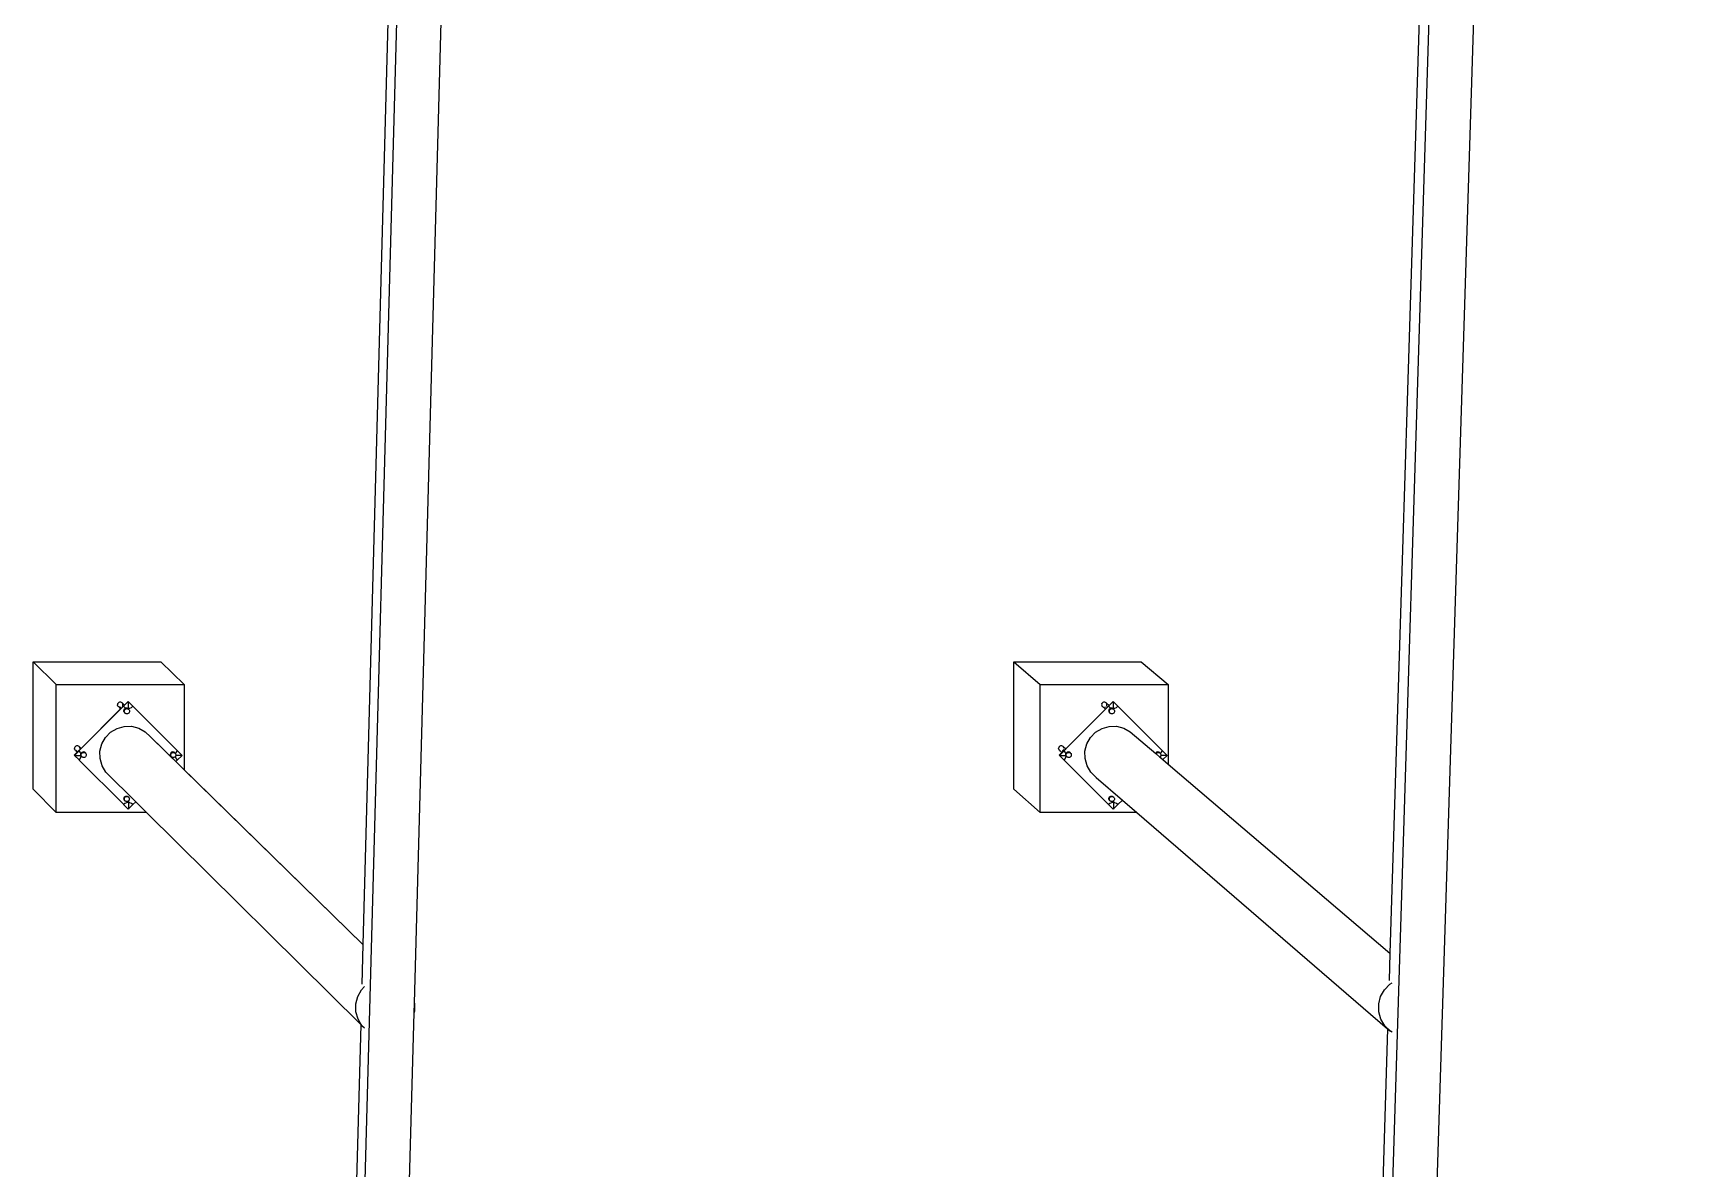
# Model space of a CAD drawing. Extents: x -1616 to 1629, y -1713 to 1708.
# Drawn here: x 1028.2 to 1287.1, y -1091.2 to -913.7 of the extents above; entities that cross this region are included whole.
import ezdxf

# ---------------------------------------------------------------- set-up
doc = ezdxf.new("R2010")
doc.units = 0
doc.header["$MEASUREMENT"] = 0
doc.layers.get('0').update_dxf_attribs({"linetype": 'CONTINUOUS'})

msp = doc.modelspace()

# ---------------------------------------------------------------- linework, layer by layer
for p, q in [((1069.44, -1485.48), (1116.43, 240.58)), ((1228.52, -1485.48), (1282.5, 240.58)), ((1247.49, -1100.59), (1287.07, 158.03)), ((1087.82, -1065.33), (1115.61, -51.09)), ((1084.83, -869.79), (1079.76, -1056.18)), ((1246.18, -870.31), (1240.33, -1057.52)), ((1028.2, -1011.96), (1048.15, -1011.96)), ((1028.2, -1031.9), (1028.2, -1011.96)), ((1028.2, -1011.96), (1031.81, -1015.51)), ((1048.15, -1011.96), (1051.83, -1015.51)), ((1181.52, -1011.96), (1201.46, -1011.96)), ((1181.52, -1031.9), (1181.52, -1011.96)), ((1181.52, -1011.96), (1185.66, -1015.51)), ((1201.46, -1011.96), (1205.68, -1015.51)), ((1031.81, -1015.51), (1051.83, -1015.51)), ((1031.81, -1035.52), (1031.81, -1015.51)), ((1051.83, -1015.51), (1051.83, -1028.86)), ((1185.66, -1015.51), (1205.68, -1015.51)), ((1185.66, -1035.52), (1185.66, -1015.51)), ((1205.68, -1015.51), (1205.68, -1027.97)), ((1035.7, -1025.52), (1041.89, -1019.33)), ((1035.72, -1025.55), (1041.91, -1019.35)), ((1041.42, -1018.57), (1041.4, -1018.68)), ((1041.42, -1018.79), (1041.4, -1018.68)), ((1041.42, -1018.57), (1041.46, -1018.47)), ((1041.42, -1018.79), (1041.46, -1018.89)), ((1041.46, -1018.47), (1041.53, -1018.39)), ((1041.46, -1018.89), (1041.53, -1018.97)), ((1041.61, -1018.32), (1041.53, -1018.39)), ((1041.53, -1018.97), (1041.61, -1019.04)), ((1041.53, -1018.97), (1041.89, -1019.33)), ((1041.71, -1018.28), (1041.61, -1018.32)), ((1041.61, -1019.04), (1041.71, -1019.08)), ((1041.82, -1018.26), (1041.71, -1018.28)), ((1041.71, -1019.08), (1041.72, -1019.08)), ((1041.93, -1018.28), (1041.82, -1018.26)), ((1041.83, -1019.09), (1041.93, -1019.08)), ((1041.89, -1019.33), (1042.31, -1018.91)), ((1041.89, -1019.33), (1041.91, -1019.35)), ((1041.91, -1019.35), (1042.33, -1018.93)), ((1042.03, -1018.32), (1041.93, -1018.28)), ((1041.93, -1019.08), (1041.94, -1019.08)), ((1042.11, -1018.39), (1042.03, -1018.32)), ((1042.18, -1018.47), (1042.11, -1018.39)), ((1042.11, -1018.39), (1042.48, -1018.74)), ((1042.12, -1018.97), (1042.18, -1018.89)), ((1042.22, -1018.57), (1042.18, -1018.47)), ((1042.18, -1018.89), (1042.22, -1018.79)), ((1042.24, -1018.68), (1042.22, -1018.57)), ((1042.22, -1018.79), (1042.24, -1018.68)), ((1042.31, -1018.91), (1042.48, -1018.74)), ((1042.31, -1018.91), (1042.34, -1018.93)), ((1042.31, -1018.91), (1042.33, -1018.93)), ((1042.33, -1018.93), (1042.55, -1019.1)), ((1042.33, -1018.93), (1042.34, -1018.93)), ((1042.34, -1018.93), (1042.5, -1018.77)), ((1042.4, -1019.54), (1042.39, -1019.64)), ((1042.4, -1019.75), (1042.39, -1019.64)), ((1042.4, -1019.54), (1042.44, -1019.44)), ((1042.41, -1019.55), (1042.4, -1019.65)), ((1042.41, -1019.55), (1042.4, -1019.65)), ((1042.4, -1019.65), (1042.41, -1019.76)), ((1042.4, -1019.65), (1042.41, -1019.76)), ((1042.4, -1019.75), (1042.44, -1019.85)), ((1042.45, -1019.45), (1042.41, -1019.55)), ((1042.45, -1019.45), (1042.41, -1019.55)), ((1042.41, -1019.65), (1042.43, -1019.55)), ((1042.43, -1019.76), (1042.41, -1019.65)), ((1042.41, -1019.76), (1042.45, -1019.86)), ((1042.41, -1019.76), (1042.45, -1019.86)), ((1042.43, -1019.55), (1042.47, -1019.45)), ((1042.47, -1019.85), (1042.43, -1019.76)), ((1042.44, -1019.44), (1042.51, -1019.35)), ((1042.44, -1019.85), (1042.51, -1019.94)), ((1042.52, -1019.36), (1042.45, -1019.45)), ((1042.52, -1019.36), (1042.45, -1019.45)), ((1042.45, -1019.86), (1042.51, -1019.94)), ((1042.45, -1019.86), (1042.51, -1019.94)), ((1042.46, -1019.7), (1042.48, -1019.6)), ((1042.48, -1019.81), (1042.46, -1019.7)), ((1042.47, -1019.45), (1042.53, -1019.37)), ((1042.52, -1019.93), (1042.47, -1019.85)), ((1042.48, -1018.74), (1043.05, -1018.17)), ((1042.48, -1018.74), (1042.5, -1018.77)), ((1042.48, -1019.6), (1042.52, -1019.5)), ((1042.52, -1019.9), (1042.48, -1019.81)), ((1042.5, -1018.77), (1043.08, -1018.19)), ((1042.6, -1019.28), (1042.51, -1019.35)), ((1042.52, -1019.93), (1042.51, -1019.94)), ((1042.52, -1019.5), (1042.58, -1019.42)), ((1042.53, -1019.92), (1042.52, -1019.9)), ((1042.52, -1019.93), (1042.53, -1019.92)), ((1042.53, -1019.94), (1042.52, -1019.93)), ((1042.53, -1019.37), (1042.61, -1019.31)), ((1042.53, -1019.37), (1042.58, -1019.42)), ((1042.56, -1019.96), (1042.53, -1019.92)), ((1042.55, -1019.1), (1042.8, -1019.21)), ((1042.58, -1019.42), (1042.67, -1019.35)), ((1042.7, -1019.24), (1042.6, -1019.28)), ((1042.61, -1019.31), (1042.71, -1019.26)), ((1042.67, -1019.35), (1042.76, -1019.31)), ((1042.81, -1019.23), (1042.7, -1019.24)), ((1042.71, -1019.26), (1042.82, -1019.25)), ((1042.76, -1019.31), (1042.87, -1019.3)), ((1042.8, -1019.21), (1043.08, -1019.24)), ((1042.91, -1019.24), (1042.81, -1019.23)), ((1042.82, -1019.25), (1042.92, -1019.26)), ((1042.87, -1019.3), (1042.97, -1019.31)), ((1043.01, -1019.28), (1042.91, -1019.24)), ((1042.92, -1019.26), (1043.02, -1019.31)), ((1042.97, -1019.31), (1043.07, -1019.35)), ((1043.1, -1019.35), (1043.01, -1019.28)), ((1043.02, -1019.31), (1043.1, -1019.37)), ((1043.05, -1018.17), (1043.08, -1018.19)), ((1043.07, -1019.35), (1043.12, -1019.39)), ((1043.08, -1018.19), (1043.82, -1018.93)), ((1043.08, -1018.19), (1043.08, -1019.24)), ((1043.08, -1018.19), (1043.08, -1019.24)), ((1043.08, -1019.24), (1043.35, -1019.21)), ((1043.17, -1019.44), (1043.1, -1019.35)), ((1043.1, -1019.37), (1043.12, -1019.39)), ((1043.1, -1019.37), (1043.15, -1019.42)), ((1043.18, -1019.45), (1043.11, -1019.36)), ((1043.18, -1019.45), (1043.11, -1019.36)), ((1043.12, -1019.39), (1043.15, -1019.42)), ((1043.15, -1019.42), (1043.17, -1019.44)), ((1043.21, -1019.9), (1043.15, -1019.99)), ((1043.17, -1019.44), (1043.17, -1019.44)), ((1043.17, -1019.44), (1043.21, -1019.5)), ((1043.18, -1019.46), (1043.18, -1019.45)), ((1043.18, -1019.46), (1043.18, -1019.45)), ((1043.21, -1019.5), (1043.25, -1019.6)), ((1043.25, -1019.81), (1043.21, -1019.9)), ((1043.25, -1019.6), (1043.27, -1019.7)), ((1043.27, -1019.7), (1043.25, -1019.81)), ((1043.35, -1019.21), (1043.6, -1019.1)), ((1043.6, -1019.1), (1043.82, -1018.93)), ((1043.82, -1018.93), (1050.75, -1025.86)), ((1189.65, -1025.57), (1195.84, -1019.37)), ((1189.67, -1025.59), (1195.87, -1019.39)), ((1195.27, -1018.57), (1195.25, -1018.68)), ((1195.25, -1018.68), (1195.27, -1018.79)), ((1195.27, -1018.57), (1195.31, -1018.47)), ((1195.27, -1018.79), (1195.31, -1018.89)), ((1195.31, -1018.47), (1195.38, -1018.39)), ((1195.31, -1018.89), (1195.38, -1018.97)), ((1195.46, -1018.32), (1195.38, -1018.39)), ((1195.38, -1018.97), (1195.46, -1019.04)), ((1195.38, -1018.97), (1195.84, -1019.37)), ((1195.56, -1018.28), (1195.46, -1018.32)), ((1195.46, -1019.04), (1195.56, -1019.08)), ((1195.67, -1018.26), (1195.56, -1018.28)), ((1195.56, -1019.08), (1195.62, -1019.09)), ((1195.78, -1018.28), (1195.67, -1018.26)), ((1195.73, -1019.09), (1195.78, -1019.08)), ((1195.88, -1018.32), (1195.78, -1018.28)), ((1195.78, -1019.08), (1195.84, -1019.06)), ((1195.84, -1019.37), (1196.3, -1018.91)), ((1195.84, -1019.37), (1195.87, -1019.39)), ((1195.87, -1019.39), (1196.33, -1018.93)), ((1195.96, -1018.39), (1195.88, -1018.32)), ((1196.03, -1018.47), (1195.96, -1018.39)), ((1195.96, -1018.39), (1196.43, -1018.78)), ((1196, -1018.92), (1196.03, -1018.89)), ((1196.07, -1018.57), (1196.03, -1018.47)), ((1196.03, -1018.89), (1196.07, -1018.79)), ((1196.09, -1018.68), (1196.07, -1018.57)), ((1196.07, -1018.79), (1196.09, -1018.68)), ((1196.3, -1018.91), (1196.43, -1018.78)), ((1196.3, -1018.91), (1196.33, -1018.93)), ((1196.3, -1018.91), (1196.33, -1018.93)), ((1196.33, -1018.93), (1196.46, -1018.81)), ((1196.33, -1018.93), (1196.55, -1019.1)), ((1196.33, -1018.93), (1196.33, -1018.93)), ((1196.4, -1019.54), (1196.38, -1019.64)), ((1196.38, -1019.64), (1196.4, -1019.75)), ((1196.41, -1019.55), (1196.39, -1019.65)), ((1196.41, -1019.55), (1196.39, -1019.65)), ((1196.39, -1019.65), (1196.41, -1019.76)), ((1196.39, -1019.65), (1196.41, -1019.76)), ((1196.44, -1019.44), (1196.4, -1019.54)), ((1196.4, -1019.75), (1196.44, -1019.85)), ((1196.45, -1019.45), (1196.41, -1019.55)), ((1196.45, -1019.45), (1196.41, -1019.55)), ((1196.41, -1019.65), (1196.42, -1019.55)), ((1196.42, -1019.76), (1196.41, -1019.65)), ((1196.41, -1019.76), (1196.45, -1019.86)), ((1196.41, -1019.76), (1196.45, -1019.86)), ((1196.42, -1019.55), (1196.46, -1019.45)), ((1196.46, -1019.85), (1196.42, -1019.76)), ((1196.43, -1018.78), (1197.04, -1018.17)), ((1196.43, -1018.78), (1196.46, -1018.81)), ((1196.44, -1019.44), (1196.51, -1019.35)), ((1196.44, -1019.85), (1196.51, -1019.94)), ((1196.52, -1019.36), (1196.45, -1019.45)), ((1196.52, -1019.36), (1196.45, -1019.45)), ((1196.45, -1019.86), (1196.51, -1019.94)), ((1196.45, -1019.86), (1196.51, -1019.94)), ((1196.46, -1018.81), (1197.07, -1018.19)), ((1196.46, -1019.45), (1196.53, -1019.37)), ((1196.52, -1019.93), (1196.46, -1019.85)), ((1196.47, -1019.7), (1196.48, -1019.6)), ((1196.48, -1019.81), (1196.47, -1019.7)), ((1196.48, -1019.6), (1196.52, -1019.5)), ((1196.52, -1019.9), (1196.48, -1019.81)), ((1196.59, -1019.28), (1196.51, -1019.35)), ((1196.52, -1019.93), (1196.51, -1019.94)), ((1196.52, -1019.5), (1196.58, -1019.42)), ((1196.53, -1019.91), (1196.52, -1019.9)), ((1196.52, -1019.93), (1196.53, -1019.91)), ((1196.53, -1019.94), (1196.52, -1019.93)), ((1196.53, -1019.37), (1196.61, -1019.31)), ((1196.53, -1019.37), (1196.58, -1019.42)), ((1196.58, -1019.98), (1196.53, -1019.91)), ((1196.55, -1019.1), (1196.8, -1019.21)), ((1196.58, -1019.42), (1196.67, -1019.35)), ((1196.58, -1019.42), (1196.58, -1019.42)), ((1196.69, -1019.24), (1196.59, -1019.28)), ((1196.61, -1019.31), (1196.71, -1019.26)), ((1196.67, -1019.35), (1196.76, -1019.31)), ((1196.8, -1019.23), (1196.69, -1019.24)), ((1196.71, -1019.26), (1196.81, -1019.25)), ((1196.76, -1019.31), (1196.87, -1019.3)), ((1196.8, -1019.21), (1197.07, -1019.24)), ((1196.91, -1019.24), (1196.8, -1019.23)), ((1196.81, -1019.25), (1196.91, -1019.26)), ((1196.87, -1019.3), (1196.97, -1019.31)), ((1197.01, -1019.28), (1196.91, -1019.24)), ((1196.91, -1019.26), (1197.01, -1019.31)), ((1196.97, -1019.31), (1197.07, -1019.35)), ((1197.09, -1019.35), (1197.01, -1019.28)), ((1197.01, -1019.31), (1197.09, -1019.37)), ((1197.04, -1018.17), (1197.07, -1018.19)), ((1197.04, -1018.17), (1197.07, -1018.19)), ((1197.07, -1018.19), (1197.81, -1018.93)), ((1197.07, -1018.19), (1197.07, -1018.19)), ((1197.07, -1018.19), (1197.07, -1019.24)), ((1197.07, -1018.19), (1197.07, -1019.24)), ((1197.07, -1019.24), (1197.34, -1019.21)), ((1197.07, -1019.35), (1197.1, -1019.38)), ((1197.14, -1019.41), (1197.09, -1019.35)), ((1197.09, -1019.37), (1197.1, -1019.38)), ((1197.09, -1019.37), (1197.14, -1019.41)), ((1197.15, -1019.41), (1197.1, -1019.36)), ((1197.15, -1019.41), (1197.1, -1019.36)), ((1197.1, -1019.38), (1197.14, -1019.41)), ((1197.14, -1019.41), (1197.14, -1019.41)), ((1197.14, -1019.41), (1197.15, -1019.42)), ((1197.15, -1019.42), (1197.22, -1019.5)), ((1197.22, -1019.9), (1197.15, -1019.99)), ((1197.22, -1019.5), (1197.26, -1019.6)), ((1197.26, -1019.81), (1197.22, -1019.9)), ((1197.26, -1019.6), (1197.27, -1019.7)), ((1197.27, -1019.7), (1197.26, -1019.81)), ((1197.34, -1019.21), (1197.6, -1019.1)), ((1197.6, -1019.1), (1197.81, -1018.93)), ((1197.81, -1018.93), (1204.74, -1025.86)), ((1040.32, -1022.97), (1041.32, -1022.38)), ((1041.32, -1022.38), (1042.44, -1022.07)), ((1042.44, -1022.07), (1043.6, -1022.05)), ((1042.51, -1019.94), (1042.52, -1019.94)), ((1042.51, -1019.94), (1042.52, -1019.94)), ((1042.52, -1019.94), (1042.52, -1019.95)), ((1042.52, -1019.94), (1042.52, -1019.95)), ((1042.52, -1019.95), (1042.61, -1020.01)), ((1042.52, -1019.95), (1042.61, -1020.01)), ((1042.53, -1019.94), (1042.58, -1019.99)), ((1042.56, -1019.96), (1042.53, -1019.94)), ((1042.58, -1019.99), (1042.56, -1019.96)), ((1042.67, -1020.05), (1042.58, -1019.99)), ((1042.61, -1020.01), (1042.63, -1020.02)), ((1042.61, -1020.01), (1042.63, -1020.02)), ((1042.76, -1020.09), (1042.67, -1020.05)), ((1042.87, -1020.11), (1042.76, -1020.09)), ((1042.97, -1020.09), (1042.87, -1020.11)), ((1043.07, -1020.05), (1042.97, -1020.09)), ((1043.15, -1019.99), (1043.07, -1020.05)), ((1043.6, -1022.05), (1044.73, -1022.34)), ((1044.73, -1022.34), (1045.74, -1022.91)), ((1194.32, -1022.97), (1195.32, -1022.38)), ((1195.32, -1022.38), (1196.44, -1022.07)), ((1196.44, -1022.07), (1197.6, -1022.05)), ((1196.51, -1019.94), (1196.51, -1019.94)), ((1196.51, -1019.94), (1196.52, -1019.95)), ((1196.51, -1019.94), (1196.51, -1019.94)), ((1196.51, -1019.94), (1196.52, -1019.95)), ((1196.52, -1019.95), (1196.6, -1020.01)), ((1196.52, -1019.95), (1196.6, -1020.01)), ((1196.53, -1019.94), (1196.58, -1019.99)), ((1196.58, -1019.98), (1196.53, -1019.94)), ((1196.58, -1019.99), (1196.58, -1019.98)), ((1196.67, -1020.05), (1196.58, -1019.99)), ((1196.6, -1020.01), (1196.64, -1020.03)), ((1196.6, -1020.01), (1196.64, -1020.03)), ((1196.76, -1020.09), (1196.67, -1020.05)), ((1196.87, -1020.11), (1196.76, -1020.09)), ((1196.97, -1020.09), (1196.87, -1020.11)), ((1197.07, -1020.05), (1196.97, -1020.09)), ((1197.15, -1019.99), (1197.07, -1020.05)), ((1197.6, -1022.05), (1198.72, -1022.34)), ((1198.72, -1022.34), (1199.74, -1022.91)), ((1034.99, -1025.11), (1034.89, -1025.15)), ((1035.1, -1025.1), (1034.99, -1025.11)), ((1035.21, -1025.11), (1035.1, -1025.1)), ((1035.31, -1025.15), (1035.21, -1025.11)), ((1038.66, -1025.95), (1038.94, -1024.82)), ((1038.94, -1024.82), (1039.51, -1023.81)), ((1039.51, -1023.81), (1040.32, -1022.97)), ((1045.74, -1022.91), (1046.57, -1023.72)), ((1045.74, -1022.91), (1046.58, -1023.72)), ((1046.57, -1023.72), (1046.58, -1023.72)), ((1046.57, -1023.72), (1050.52, -1027.58)), ((1046.58, -1023.72), (1079.76, -1056.19)), ((1188.84, -1025.11), (1188.74, -1025.15)), ((1188.95, -1025.1), (1188.84, -1025.11)), ((1189.06, -1025.11), (1188.95, -1025.1)), ((1189.16, -1025.15), (1189.06, -1025.11)), ((1192.65, -1025.95), (1192.94, -1024.82)), ((1192.94, -1024.82), (1193.51, -1023.81)), ((1193.51, -1023.81), (1194.32, -1022.97)), ((1199.74, -1022.91), (1203.71, -1026.3)), ((1034.64, -1026.58), (1035.11, -1026.11)), ((1034.64, -1026.58), (1034.66, -1026.6)), ((1034.66, -1026.6), (1035.13, -1026.13)), ((1035.38, -1027.32), (1034.66, -1026.6)), ((1034.66, -1026.6), (1035.67, -1026.6)), ((1034.66, -1026.6), (1035.67, -1026.6)), ((1034.7, -1025.41), (1034.68, -1025.51)), ((1034.69, -1025.57), (1034.68, -1025.51)), ((1034.7, -1025.62), (1034.69, -1025.57)), ((1034.74, -1025.31), (1034.7, -1025.41)), ((1034.7, -1025.62), (1034.74, -1025.72)), ((1034.81, -1025.22), (1034.74, -1025.31)), ((1034.74, -1025.72), (1034.81, -1025.81)), ((1034.89, -1025.15), (1034.81, -1025.22)), ((1034.81, -1025.81), (1034.89, -1025.87)), ((1034.81, -1025.81), (1035.11, -1026.11)), ((1034.89, -1025.87), (1034.99, -1025.92)), ((1034.99, -1025.92), (1035, -1025.92)), ((1035.11, -1026.11), (1035.38, -1025.84)), ((1035.11, -1026.11), (1035.13, -1026.13)), ((1035.13, -1026.13), (1035.4, -1025.87)), ((1035.21, -1025.91), (1035.31, -1025.87)), ((1035.39, -1025.22), (1035.31, -1025.15)), ((1035.31, -1025.87), (1035.39, -1025.81)), ((1035.38, -1025.84), (1035.7, -1025.52)), ((1035.4, -1025.87), (1035.38, -1025.84)), ((1035.38, -1025.84), (1035.41, -1025.86)), ((1035.38, -1027.32), (1035.41, -1027.35)), ((1035.46, -1025.31), (1035.39, -1025.22)), ((1035.39, -1025.22), (1035.7, -1025.52)), ((1035.39, -1025.81), (1035.46, -1025.72)), ((1035.4, -1025.87), (1035.41, -1025.86)), ((1035.41, -1025.86), (1035.72, -1025.55)), ((1035.57, -1026.08), (1035.41, -1025.86)), ((1035.41, -1027.35), (1035.57, -1027.13)), ((1042.31, -1034.25), (1035.41, -1027.35)), ((1035.5, -1025.41), (1035.46, -1025.31)), ((1035.46, -1025.72), (1035.46, -1025.72)), ((1035.52, -1025.51), (1035.5, -1025.41)), ((1035.68, -1026.33), (1035.57, -1026.08)), ((1035.57, -1027.13), (1035.68, -1026.88)), ((1035.66, -1026.37), (1035.65, -1026.48)), ((1035.66, -1026.37), (1035.65, -1026.48)), ((1035.65, -1026.48), (1035.66, -1026.59)), ((1035.65, -1026.48), (1035.66, -1026.59)), ((1035.71, -1026.27), (1035.66, -1026.37)), ((1035.71, -1026.27), (1035.66, -1026.37)), ((1035.66, -1026.48), (1035.68, -1026.38)), ((1035.68, -1026.58), (1035.66, -1026.48)), ((1035.66, -1026.59), (1035.67, -1026.6)), ((1035.66, -1026.59), (1035.67, -1026.6)), ((1035.67, -1026.6), (1035.68, -1026.6)), ((1035.67, -1026.6), (1035.71, -1026.69)), ((1035.67, -1026.6), (1035.68, -1026.6)), ((1035.67, -1026.6), (1035.71, -1026.69)), ((1035.72, -1026.28), (1035.68, -1026.37)), ((1035.68, -1026.37), (1035.68, -1026.33)), ((1035.71, -1026.6), (1035.68, -1026.37)), ((1035.68, -1026.37), (1035.68, -1026.38)), ((1035.68, -1026.58), (1035.68, -1026.59)), ((1035.68, -1026.58), (1035.71, -1026.65)), ((1035.68, -1026.59), (1035.71, -1026.66)), ((1035.68, -1026.6), (1035.69, -1026.6)), ((1035.68, -1026.6), (1035.69, -1026.6)), ((1035.68, -1026.88), (1035.71, -1026.66)), ((1035.69, -1026.6), (1035.71, -1026.6)), ((1035.69, -1026.6), (1035.71, -1026.6)), ((1035.7, -1025.52), (1035.72, -1025.55)), ((1035.77, -1026.19), (1035.71, -1026.27)), ((1035.77, -1026.19), (1035.71, -1026.27)), ((1035.71, -1026.53), (1035.73, -1026.43)), ((1035.73, -1026.63), (1035.71, -1026.53)), ((1035.71, -1026.65), (1035.71, -1026.6)), ((1035.72, -1026.68), (1035.71, -1026.65)), ((1035.71, -1026.66), (1035.71, -1026.65)), ((1035.71, -1026.66), (1035.72, -1026.69)), ((1035.71, -1026.69), (1035.76, -1026.76)), ((1035.71, -1026.69), (1035.76, -1026.76)), ((1035.72, -1026.28), (1035.78, -1026.2)), ((1035.77, -1026.75), (1035.72, -1026.68)), ((1035.72, -1026.69), (1035.78, -1026.78)), ((1035.73, -1026.43), (1035.77, -1026.33)), ((1035.77, -1026.73), (1035.73, -1026.63)), ((1035.76, -1026.76), (1035.77, -1026.77)), ((1035.76, -1026.76), (1035.77, -1026.77)), ((1035.77, -1026.33), (1035.83, -1026.25)), ((1035.78, -1026.75), (1035.77, -1026.73)), ((1035.77, -1026.75), (1035.78, -1026.75)), ((1035.78, -1026.76), (1035.77, -1026.75)), ((1035.77, -1026.77), (1035.86, -1026.84)), ((1035.77, -1026.77), (1035.77, -1026.77)), ((1035.77, -1026.77), (1035.86, -1026.84)), ((1035.77, -1026.77), (1035.77, -1026.77)), ((1035.87, -1026.12), (1035.78, -1026.19)), ((1035.78, -1026.2), (1035.86, -1026.13)), ((1035.78, -1026.19), (1035.78, -1026.2)), ((1035.78, -1026.2), (1035.83, -1026.25)), ((1035.81, -1026.79), (1035.78, -1026.75)), ((1035.81, -1026.79), (1035.78, -1026.76)), ((1035.78, -1026.76), (1035.83, -1026.81)), ((1035.78, -1026.78), (1035.83, -1026.81)), ((1035.83, -1026.81), (1035.81, -1026.79)), ((1035.83, -1026.25), (1035.92, -1026.18)), ((1035.92, -1026.88), (1035.83, -1026.81)), ((1035.83, -1026.81), (1035.83, -1026.81)), ((1035.83, -1026.81), (1035.83, -1026.81)), ((1035.86, -1026.13), (1035.96, -1026.09)), ((1035.86, -1026.84), (1035.88, -1026.85)), ((1035.86, -1026.84), (1035.88, -1026.85)), ((1035.87, -1026.12), (1035.97, -1026.08)), ((1035.92, -1026.18), (1036.01, -1026.14)), ((1036.01, -1026.92), (1035.92, -1026.88)), ((1035.96, -1026.09), (1036.07, -1026.08)), ((1036.08, -1026.07), (1035.97, -1026.08)), ((1036.01, -1026.14), (1036.12, -1026.13)), ((1036.12, -1026.93), (1036.01, -1026.92)), ((1036.07, -1026.08), (1036.17, -1026.09)), ((1036.19, -1026.08), (1036.08, -1026.07)), ((1036.12, -1026.13), (1036.22, -1026.14)), ((1036.22, -1026.92), (1036.12, -1026.93)), ((1036.17, -1026.09), (1036.27, -1026.13)), ((1036.29, -1026.12), (1036.19, -1026.08)), ((1036.22, -1026.14), (1036.32, -1026.18)), ((1036.32, -1026.88), (1036.22, -1026.92)), ((1036.27, -1026.13), (1036.35, -1026.2)), ((1036.37, -1026.19), (1036.29, -1026.12)), ((1036.32, -1026.18), (1036.37, -1026.22)), ((1036.4, -1026.81), (1036.32, -1026.88)), ((1036.35, -1026.2), (1036.4, -1026.25)), ((1036.35, -1026.2), (1036.37, -1026.22)), ((1036.43, -1026.27), (1036.36, -1026.19)), ((1036.43, -1026.27), (1036.36, -1026.19)), ((1036.37, -1026.22), (1036.4, -1026.25)), ((1036.4, -1026.25), (1036.46, -1026.33)), ((1036.46, -1026.73), (1036.4, -1026.81)), ((1036.43, -1026.29), (1036.43, -1026.27)), ((1036.43, -1026.29), (1036.43, -1026.27)), ((1036.46, -1026.33), (1036.5, -1026.43)), ((1036.5, -1026.63), (1036.46, -1026.73)), ((1036.5, -1026.43), (1036.52, -1026.53)), ((1036.52, -1026.53), (1036.5, -1026.63)), ((1038.67, -1027.11), (1038.66, -1025.95)), ((1038.99, -1028.23), (1038.67, -1027.11)), ((1049.67, -1026.39), (1049.65, -1026.49)), ((1049.67, -1026.39), (1049.65, -1026.49)), ((1049.65, -1026.49), (1049.67, -1026.6)), ((1049.65, -1026.49), (1049.67, -1026.6)), ((1049.71, -1026.29), (1049.67, -1026.39)), ((1049.71, -1026.29), (1049.67, -1026.39)), ((1049.67, -1026.49), (1049.68, -1026.39)), ((1049.68, -1026.6), (1049.67, -1026.49)), ((1049.67, -1026.6), (1049.71, -1026.7)), ((1049.67, -1026.6), (1049.71, -1026.7)), ((1049.68, -1026.39), (1049.72, -1026.29)), ((1049.72, -1026.69), (1049.68, -1026.6)), ((1049.77, -1026.2), (1049.71, -1026.29)), ((1049.77, -1026.2), (1049.71, -1026.29)), ((1049.71, -1026.7), (1049.77, -1026.78)), ((1049.71, -1026.7), (1049.77, -1026.78)), ((1049.72, -1026.29), (1049.78, -1026.21)), ((1049.72, -1026.54), (1049.73, -1026.44)), ((1049.73, -1026.65), (1049.72, -1026.54)), ((1049.78, -1026.77), (1049.72, -1026.69)), ((1049.73, -1026.44), (1049.77, -1026.34)), ((1049.77, -1026.74), (1049.73, -1026.65)), ((1049.85, -1026.12), (1049.76, -1026.19)), ((1049.76, -1026.19), (1049.78, -1026.21)), ((1049.76, -1026.78), (1049.77, -1026.78)), ((1049.77, -1026.78), (1049.76, -1026.78)), ((1049.77, -1026.34), (1049.84, -1026.26)), ((1049.78, -1026.76), (1049.77, -1026.74)), ((1049.78, -1026.77), (1049.77, -1026.78)), ((1049.77, -1026.78), (1049.85, -1026.84)), ((1049.77, -1026.78), (1049.77, -1026.78)), ((1049.77, -1026.78), (1049.77, -1026.79)), ((1049.77, -1026.78), (1049.77, -1026.79)), ((1049.77, -1026.79), (1049.86, -1026.85)), ((1049.77, -1026.79), (1049.86, -1026.85)), ((1049.78, -1026.21), (1049.87, -1026.15)), ((1049.78, -1026.21), (1049.84, -1026.26)), ((1049.78, -1026.76), (1049.78, -1026.77)), ((1049.82, -1026.8), (1049.78, -1026.76)), ((1049.78, -1026.78), (1049.78, -1026.77)), ((1049.82, -1026.8), (1049.78, -1026.78)), ((1049.78, -1026.78), (1049.84, -1026.83)), ((1049.84, -1026.83), (1049.82, -1026.8)), ((1049.84, -1026.26), (1049.92, -1026.2)), ((1049.86, -1026.85), (1049.84, -1026.83)), ((1049.95, -1026.08), (1049.85, -1026.12)), ((1049.85, -1026.84), (1049.86, -1026.85)), ((1049.92, -1026.89), (1049.86, -1026.85)), ((1049.86, -1026.85), (1049.88, -1026.86)), ((1049.86, -1026.85), (1049.88, -1026.86)), ((1049.87, -1026.15), (1049.96, -1026.11)), ((1049.92, -1026.2), (1050.02, -1026.16)), ((1050.02, -1026.93), (1049.92, -1026.89)), ((1050.06, -1026.07), (1049.95, -1026.08)), ((1049.96, -1026.11), (1050.07, -1026.09)), ((1050.02, -1026.16), (1050.12, -1026.14)), ((1050.12, -1026.95), (1050.02, -1026.93)), ((1050.17, -1026.08), (1050.06, -1026.07)), ((1050.07, -1026.09), (1050.17, -1026.11)), ((1050.12, -1026.14), (1050.22, -1026.16)), ((1050.22, -1026.93), (1050.12, -1026.95)), ((1050.27, -1026.12), (1050.17, -1026.08)), ((1050.17, -1026.11), (1050.27, -1026.15)), ((1050.22, -1026.16), (1050.32, -1026.2)), ((1050.32, -1026.89), (1050.22, -1026.93)), ((1050.35, -1026.19), (1050.27, -1026.12)), ((1050.27, -1026.15), (1050.35, -1026.21)), ((1050.32, -1026.2), (1050.37, -1026.24)), ((1050.4, -1026.83), (1050.32, -1026.89)), ((1050.42, -1026.28), (1050.35, -1026.19)), ((1050.35, -1026.21), (1050.37, -1026.24)), ((1050.35, -1026.21), (1050.4, -1026.26)), ((1050.43, -1026.29), (1050.36, -1026.2)), ((1050.43, -1026.29), (1050.36, -1026.2)), ((1050.37, -1026.24), (1050.4, -1026.26)), ((1050.4, -1026.26), (1050.42, -1026.28)), ((1050.46, -1026.76), (1050.4, -1026.83)), ((1050.42, -1026.28), (1050.42, -1026.28)), ((1050.42, -1026.28), (1050.47, -1026.34)), ((1050.44, -1026.3), (1050.43, -1026.29)), ((1050.44, -1026.3), (1050.43, -1026.29)), ((1050.47, -1026.74), (1050.46, -1026.76)), ((1050.46, -1026.76), (1050.48, -1026.88)), ((1050.48, -1026.33), (1050.47, -1026.35)), ((1050.47, -1026.34), (1050.47, -1026.35)), ((1050.47, -1026.35), (1050.51, -1026.44)), ((1050.51, -1026.65), (1050.47, -1026.74)), ((1050.58, -1026.08), (1050.48, -1026.33)), ((1050.48, -1026.88), (1050.58, -1027.13)), ((1050.51, -1026.44), (1050.52, -1026.54)), ((1050.52, -1026.54), (1050.51, -1026.65)), ((1051.49, -1026.6), (1050.51, -1026.6)), ((1051.49, -1026.6), (1050.51, -1026.6)), ((1050.75, -1027.35), (1050.52, -1027.58)), ((1050.52, -1027.58), (1051.83, -1028.86)), ((1050.75, -1025.86), (1050.58, -1026.08)), ((1050.58, -1027.13), (1050.75, -1027.35)), ((1050.75, -1025.86), (1051.49, -1026.6)), ((1051.49, -1026.6), (1050.75, -1027.35)), ((1188.53, -1025.51), (1188.55, -1025.41)), ((1188.54, -1025.57), (1188.53, -1025.51)), ((1188.55, -1025.62), (1188.54, -1025.57)), ((1188.59, -1025.31), (1188.55, -1025.41)), ((1188.55, -1025.62), (1188.59, -1025.72)), ((1188.66, -1025.22), (1188.59, -1025.31)), ((1188.59, -1025.72), (1188.66, -1025.81)), ((1188.63, -1026.58), (1189.06, -1026.15)), ((1189.37, -1027.32), (1188.63, -1026.58)), ((1188.63, -1026.58), (1188.66, -1026.6)), ((1188.74, -1025.15), (1188.66, -1025.22)), ((1188.66, -1025.81), (1188.74, -1025.87)), ((1188.66, -1025.81), (1189.06, -1026.15)), ((1188.66, -1026.6), (1189.08, -1026.18)), ((1189.4, -1027.35), (1188.66, -1026.6)), ((1188.66, -1026.6), (1189.67, -1026.6)), ((1188.66, -1026.6), (1189.67, -1026.6)), ((1188.74, -1025.87), (1188.84, -1025.92)), ((1188.84, -1025.92), (1188.9, -1025.92)), ((1189.06, -1026.15), (1189.37, -1025.84)), ((1189.06, -1026.15), (1189.08, -1026.18)), ((1189.08, -1026.18), (1189.4, -1025.87)), ((1189.11, -1025.89), (1189.16, -1025.87)), ((1189.24, -1025.22), (1189.16, -1025.15)), ((1189.16, -1025.87), (1189.24, -1025.81)), ((1189.31, -1025.31), (1189.24, -1025.22)), ((1189.24, -1025.22), (1189.65, -1025.57)), ((1189.24, -1025.81), (1189.31, -1025.72)), ((1189.35, -1025.41), (1189.31, -1025.31)), ((1189.31, -1025.72), (1189.33, -1025.66)), ((1189.36, -1025.45), (1189.35, -1025.41)), ((1189.37, -1025.84), (1189.65, -1025.57)), ((1189.4, -1025.87), (1189.37, -1025.84)), ((1189.37, -1025.84), (1189.4, -1025.86)), ((1189.37, -1027.32), (1189.4, -1027.35)), ((1196.3, -1034.25), (1189.37, -1027.32)), ((1189.4, -1025.86), (1189.67, -1025.59)), ((1189.57, -1026.08), (1189.4, -1025.86)), ((1189.4, -1025.87), (1189.4, -1025.86)), ((1189.4, -1027.35), (1189.57, -1027.13)), ((1196.33, -1034.27), (1189.4, -1027.35)), ((1189.67, -1026.33), (1189.57, -1026.08)), ((1189.57, -1027.13), (1189.67, -1026.88)), ((1189.66, -1026.37), (1189.64, -1026.48)), ((1189.66, -1026.37), (1189.64, -1026.48)), ((1189.64, -1026.48), (1189.66, -1026.59)), ((1189.64, -1026.48), (1189.66, -1026.59)), ((1189.65, -1025.57), (1189.67, -1025.59)), ((1189.7, -1026.27), (1189.66, -1026.37)), ((1189.7, -1026.27), (1189.66, -1026.37)), ((1189.66, -1026.48), (1189.67, -1026.38)), ((1189.67, -1026.58), (1189.66, -1026.48)), ((1189.66, -1026.59), (1189.67, -1026.6)), ((1189.66, -1026.59), (1189.67, -1026.6)), ((1189.68, -1026.37), (1189.67, -1026.33)), ((1189.68, -1026.37), (1189.67, -1026.38)), ((1189.67, -1026.58), (1189.67, -1026.59)), ((1189.67, -1026.58), (1189.7, -1026.65)), ((1189.67, -1026.59), (1189.7, -1026.66)), ((1189.67, -1026.6), (1189.68, -1026.6)), ((1189.67, -1026.6), (1189.7, -1026.69)), ((1189.67, -1026.6), (1189.68, -1026.6)), ((1189.67, -1026.6), (1189.7, -1026.69)), ((1189.67, -1026.88), (1189.7, -1026.66)), ((1189.71, -1026.28), (1189.68, -1026.37)), ((1189.71, -1026.6), (1189.68, -1026.37)), ((1189.68, -1026.6), (1189.68, -1026.6)), ((1189.68, -1026.6), (1189.7, -1026.6)), ((1189.68, -1026.6), (1189.68, -1026.6)), ((1189.68, -1026.6), (1189.7, -1026.6)), ((1189.77, -1026.19), (1189.7, -1026.27)), ((1189.77, -1026.19), (1189.7, -1026.27)), ((1189.7, -1026.65), (1189.71, -1026.6)), ((1189.71, -1026.68), (1189.7, -1026.65)), ((1189.7, -1026.66), (1189.7, -1026.65)), ((1189.7, -1026.66), (1189.71, -1026.69)), ((1189.7, -1026.69), (1189.76, -1026.76)), ((1189.7, -1026.69), (1189.76, -1026.76)), ((1189.71, -1026.28), (1189.78, -1026.2)), ((1189.77, -1026.75), (1189.71, -1026.68)), ((1189.71, -1026.69), (1189.78, -1026.78)), ((1189.72, -1026.53), (1189.73, -1026.43)), ((1189.73, -1026.63), (1189.72, -1026.53)), ((1189.73, -1026.43), (1189.77, -1026.33)), ((1189.77, -1026.73), (1189.73, -1026.63)), ((1189.76, -1026.76), (1189.76, -1026.77)), ((1189.76, -1026.76), (1189.76, -1026.77)), ((1189.76, -1026.77), (1189.77, -1026.77)), ((1189.76, -1026.77), (1189.77, -1026.77)), ((1189.77, -1026.33), (1189.83, -1026.25)), ((1189.78, -1026.74), (1189.77, -1026.73)), ((1189.77, -1026.75), (1189.78, -1026.74)), ((1189.78, -1026.76), (1189.77, -1026.75)), ((1189.77, -1026.77), (1189.85, -1026.84)), ((1189.77, -1026.77), (1189.85, -1026.84)), ((1189.87, -1026.12), (1189.78, -1026.19)), ((1189.78, -1026.2), (1189.86, -1026.13)), ((1189.78, -1026.19), (1189.78, -1026.2)), ((1189.78, -1026.2), (1189.83, -1026.25)), ((1189.82, -1026.8), (1189.78, -1026.74)), ((1189.78, -1026.76), (1189.83, -1026.81)), ((1189.82, -1026.8), (1189.78, -1026.76)), ((1189.78, -1026.78), (1189.87, -1026.84)), ((1189.83, -1026.81), (1189.82, -1026.8)), ((1189.83, -1026.25), (1189.92, -1026.18)), ((1189.83, -1026.25), (1189.83, -1026.25)), ((1189.88, -1026.85), (1189.83, -1026.81)), ((1189.85, -1026.84), (1189.89, -1026.85)), ((1189.85, -1026.84), (1189.89, -1026.85)), ((1189.86, -1026.13), (1189.96, -1026.09)), ((1189.97, -1026.08), (1189.87, -1026.12)), ((1189.87, -1026.84), (1189.88, -1026.85)), ((1189.92, -1026.88), (1189.88, -1026.85)), ((1189.92, -1026.18), (1190.01, -1026.14)), ((1190.01, -1026.92), (1189.92, -1026.88)), ((1189.96, -1026.09), (1190.06, -1026.08)), ((1190.07, -1026.07), (1189.97, -1026.08)), ((1190.01, -1026.14), (1190.12, -1026.13)), ((1190.12, -1026.93), (1190.01, -1026.92)), ((1190.06, -1026.08), (1190.16, -1026.09)), ((1190.18, -1026.08), (1190.07, -1026.07)), ((1190.12, -1026.13), (1190.22, -1026.14)), ((1190.22, -1026.92), (1190.12, -1026.93)), ((1190.16, -1026.09), (1190.26, -1026.13)), ((1190.28, -1026.12), (1190.18, -1026.08)), ((1190.22, -1026.14), (1190.32, -1026.18)), ((1190.32, -1026.88), (1190.22, -1026.92)), ((1190.26, -1026.13), (1190.34, -1026.2)), ((1190.37, -1026.19), (1190.28, -1026.12)), ((1190.32, -1026.18), (1190.36, -1026.21)), ((1190.4, -1026.81), (1190.32, -1026.88)), ((1190.34, -1026.2), (1190.4, -1026.25)), ((1190.34, -1026.2), (1190.36, -1026.21)), ((1190.4, -1026.24), (1190.35, -1026.19)), ((1190.4, -1026.24), (1190.35, -1026.19)), ((1190.36, -1026.21), (1190.4, -1026.25)), ((1190.4, -1026.25), (1190.47, -1026.33)), ((1190.47, -1026.73), (1190.4, -1026.81)), ((1190.47, -1026.33), (1190.51, -1026.43)), ((1190.51, -1026.63), (1190.47, -1026.73)), ((1190.51, -1026.43), (1190.52, -1026.53)), ((1190.52, -1026.53), (1190.51, -1026.63)), ((1192.67, -1027.11), (1192.65, -1025.95)), ((1192.98, -1028.23), (1192.67, -1027.11)), ((1203.77, -1026.2), (1203.7, -1026.29)), ((1203.77, -1026.2), (1203.7, -1026.29)), ((1203.7, -1026.29), (1203.7, -1026.29)), ((1203.7, -1026.29), (1203.7, -1026.29)), ((1203.71, -1026.3), (1203.72, -1026.29)), ((1203.71, -1026.3), (1203.77, -1026.35)), ((1203.72, -1026.29), (1203.78, -1026.21)), ((1203.85, -1026.12), (1203.76, -1026.19)), ((1203.76, -1026.19), (1203.78, -1026.21)), ((1203.77, -1026.34), (1203.83, -1026.26)), ((1203.77, -1026.35), (1203.77, -1026.34)), ((1203.77, -1026.35), (1204.37, -1026.86)), ((1203.78, -1026.21), (1203.86, -1026.15)), ((1203.78, -1026.21), (1203.83, -1026.26)), ((1203.83, -1026.26), (1203.84, -1026.26)), ((1203.84, -1026.26), (1203.92, -1026.2)), ((1203.95, -1026.08), (1203.85, -1026.12)), ((1203.86, -1026.15), (1203.96, -1026.11)), ((1203.92, -1026.2), (1204.02, -1026.16)), ((1204.05, -1026.07), (1203.95, -1026.08)), ((1203.96, -1026.11), (1204.06, -1026.09)), ((1204.02, -1026.16), (1204.12, -1026.14)), ((1204.16, -1026.08), (1204.05, -1026.07)), ((1204.06, -1026.09), (1204.17, -1026.11)), ((1204.12, -1026.14), (1204.23, -1026.16)), ((1204.26, -1026.12), (1204.16, -1026.08)), ((1204.17, -1026.11), (1204.26, -1026.15)), ((1204.23, -1026.16), (1204.32, -1026.2)), ((1204.35, -1026.19), (1204.26, -1026.12)), ((1204.26, -1026.15), (1204.35, -1026.21)), ((1204.32, -1026.2), (1204.36, -1026.22)), ((1204.39, -1026.25), (1204.35, -1026.19)), ((1204.35, -1026.21), (1204.36, -1026.22)), ((1204.35, -1026.21), (1204.39, -1026.25)), ((1204.4, -1026.25), (1204.36, -1026.2)), ((1204.4, -1026.25), (1204.36, -1026.2)), ((1204.36, -1026.22), (1204.39, -1026.25)), ((1204.41, -1026.83), (1204.37, -1026.86)), ((1204.37, -1026.86), (1204.51, -1026.98)), ((1204.39, -1026.25), (1204.39, -1026.25)), ((1204.39, -1026.25), (1204.41, -1026.26)), ((1204.41, -1026.26), (1204.47, -1026.34)), ((1204.46, -1026.76), (1204.41, -1026.83)), ((1204.47, -1026.74), (1204.46, -1026.76)), ((1204.46, -1026.76), (1204.47, -1026.88)), ((1204.57, -1026.08), (1204.47, -1026.33)), ((1204.47, -1026.33), (1204.47, -1026.34)), ((1204.47, -1026.34), (1204.51, -1026.44)), ((1204.47, -1026.34), (1204.47, -1026.34)), ((1204.51, -1026.65), (1204.47, -1026.74)), ((1204.47, -1026.88), (1204.51, -1026.98)), ((1204.51, -1026.44), (1204.52, -1026.54)), ((1204.52, -1026.54), (1204.51, -1026.65)), ((1204.51, -1026.98), (1204.83, -1027.25)), ((1205.48, -1026.6), (1204.52, -1026.6)), ((1205.48, -1026.6), (1204.52, -1026.6)), ((1204.74, -1025.86), (1204.57, -1026.08)), ((1204.74, -1025.86), (1205.48, -1026.6)), ((1205.48, -1026.6), (1204.83, -1027.25)), ((1204.83, -1027.25), (1205.68, -1027.97)), ((1039.58, -1029.22), (1038.99, -1028.23)), ((1039.58, -1029.22), (1044.25, -1033.85)), ((1051.83, -1028.86), (1079.76, -1056.18)), ((1193.57, -1029.22), (1192.98, -1028.23)), ((1194.41, -1030.04), (1193.57, -1029.22)), ((1194.41, -1030.04), (1198.51, -1033.58)), ((1205.68, -1027.97), (1240.33, -1057.52)), ((1028.2, -1031.9), (1031.81, -1035.52)), ((1181.52, -1031.9), (1185.66, -1035.52)), ((1042.31, -1034.25), (1042.33, -1034.27)), ((1042.55, -1034.11), (1042.33, -1034.27)), ((1043.05, -1034.99), (1042.33, -1034.27)), ((1042.4, -1033.26), (1042.39, -1033.37)), ((1042.39, -1033.37), (1042.4, -1033.48)), ((1042.44, -1033.16), (1042.4, -1033.26)), ((1042.4, -1033.37), (1042.42, -1033.27)), ((1042.42, -1033.47), (1042.4, -1033.37)), ((1042.4, -1033.48), (1042.44, -1033.58)), ((1042.42, -1033.27), (1042.46, -1033.17)), ((1042.46, -1033.57), (1042.42, -1033.47)), ((1042.51, -1033.08), (1042.44, -1033.16)), ((1042.44, -1033.58), (1042.51, -1033.66)), ((1042.45, -1033.42), (1042.47, -1033.32)), ((1042.47, -1033.52), (1042.45, -1033.42)), ((1042.46, -1033.17), (1042.52, -1033.09)), ((1042.52, -1033.65), (1042.46, -1033.57)), ((1042.47, -1033.32), (1042.51, -1033.22)), ((1042.51, -1033.62), (1042.47, -1033.52)), ((1042.51, -1033.22), (1042.57, -1033.14)), ((1042.55, -1033.68), (1042.51, -1033.62)), ((1042.51, -1033.66), (1042.6, -1033.73)), ((1042.52, -1033.09), (1042.6, -1033.02)), ((1042.55, -1033.68), (1042.52, -1033.65)), ((1042.52, -1033.65), (1042.57, -1033.7)), ((1042.57, -1033.7), (1042.55, -1033.68)), ((1042.8, -1034), (1042.55, -1034.11)), ((1042.57, -1033.14), (1042.66, -1033.07)), ((1042.62, -1033.74), (1042.57, -1033.7)), ((1042.6, -1033.02), (1042.7, -1032.98)), ((1042.6, -1033.73), (1042.62, -1033.74)), ((1042.66, -1033.77), (1042.62, -1033.74)), ((1042.66, -1033.07), (1042.75, -1033.03)), ((1042.75, -1033.81), (1042.66, -1033.77)), ((1042.7, -1032.98), (1042.81, -1032.97)), ((1042.75, -1033.03), (1042.86, -1033.02)), ((1042.86, -1033.82), (1042.75, -1033.81)), ((1043.08, -1033.97), (1042.8, -1034)), ((1042.81, -1032.97), (1042.91, -1032.98)), ((1042.86, -1033.02), (1042.96, -1033.03)), ((1042.96, -1033.81), (1042.86, -1033.82)), ((1042.91, -1032.98), (1043.01, -1033.02)), ((1042.96, -1033.03), (1043.06, -1033.07)), ((1043.06, -1033.77), (1042.96, -1033.81)), ((1043.01, -1033.02), (1043.09, -1033.09)), ((1043.05, -1034.99), (1043.08, -1035.02)), ((1043.06, -1033.07), (1043.11, -1033.11)), ((1043.14, -1033.7), (1043.06, -1033.77)), ((1043.35, -1034), (1043.08, -1033.97)), ((1043.82, -1034.27), (1043.08, -1035.02)), ((1043.09, -1033.09), (1043.11, -1033.11)), ((1043.09, -1033.09), (1043.14, -1033.14)), ((1043.17, -1033.16), (1043.1, -1033.08)), ((1043.1, -1033.74), (1043.1, -1035.02)), ((1043.1, -1033.74), (1043.1, -1035.02)), ((1043.11, -1033.11), (1043.14, -1033.14)), ((1043.14, -1033.14), (1043.17, -1033.18)), ((1043.2, -1033.62), (1043.14, -1033.7)), ((1043.17, -1033.18), (1043.17, -1033.16)), ((1043.17, -1033.18), (1043.2, -1033.22)), ((1043.2, -1033.22), (1043.24, -1033.32)), ((1043.24, -1033.52), (1043.2, -1033.62)), ((1043.24, -1033.32), (1043.26, -1033.42)), ((1043.26, -1033.42), (1043.24, -1033.52)), ((1043.6, -1034.11), (1043.35, -1034)), ((1043.82, -1034.27), (1043.6, -1034.11)), ((1044.25, -1033.85), (1043.82, -1034.27)), ((1044.25, -1033.85), (1045.94, -1035.52)), ((1197.04, -1034.99), (1196.3, -1034.25)), ((1196.3, -1034.25), (1196.33, -1034.27)), ((1196.55, -1034.11), (1196.33, -1034.27)), ((1197.07, -1035.02), (1196.33, -1034.27)), ((1196.4, -1033.26), (1196.38, -1033.37)), ((1196.38, -1033.37), (1196.4, -1033.48)), ((1196.44, -1033.16), (1196.4, -1033.26)), ((1196.4, -1033.37), (1196.41, -1033.27)), ((1196.41, -1033.47), (1196.4, -1033.37)), ((1196.4, -1033.48), (1196.44, -1033.58)), ((1196.41, -1033.27), (1196.45, -1033.17)), ((1196.45, -1033.57), (1196.41, -1033.47)), ((1196.51, -1033.08), (1196.44, -1033.16)), ((1196.44, -1033.58), (1196.51, -1033.66)), ((1196.45, -1033.17), (1196.52, -1033.09)), ((1196.52, -1033.65), (1196.45, -1033.57)), ((1196.46, -1033.42), (1196.47, -1033.32)), ((1196.47, -1033.52), (1196.46, -1033.42)), ((1196.47, -1033.32), (1196.51, -1033.22)), ((1196.51, -1033.62), (1196.47, -1033.52)), ((1196.51, -1033.22), (1196.57, -1033.14)), ((1196.56, -1033.69), (1196.51, -1033.62)), ((1196.51, -1033.66), (1196.59, -1033.73)), ((1196.52, -1033.09), (1196.6, -1033.02)), ((1196.56, -1033.69), (1196.52, -1033.65)), ((1196.52, -1033.65), (1196.57, -1033.7)), ((1196.8, -1034), (1196.55, -1034.11)), ((1196.57, -1033.7), (1196.56, -1033.69)), ((1196.57, -1033.14), (1196.66, -1033.07)), ((1196.63, -1033.74), (1196.57, -1033.7)), ((1196.59, -1033.73), (1196.63, -1033.74)), ((1196.6, -1033.02), (1196.7, -1032.98)), ((1196.66, -1033.77), (1196.63, -1033.74)), ((1196.66, -1033.07), (1196.75, -1033.03)), ((1196.75, -1033.81), (1196.66, -1033.77)), ((1196.7, -1032.98), (1196.8, -1032.97)), ((1196.75, -1033.03), (1196.86, -1033.02)), ((1196.86, -1033.82), (1196.75, -1033.81)), ((1196.8, -1032.97), (1196.9, -1032.98)), ((1197.07, -1033.97), (1196.8, -1034)), ((1196.86, -1033.02), (1196.96, -1033.03)), ((1196.96, -1033.81), (1196.86, -1033.82)), ((1196.9, -1032.98), (1197, -1033.02)), ((1196.96, -1033.03), (1197.06, -1033.07)), ((1197.06, -1033.77), (1196.96, -1033.81)), ((1197, -1033.02), (1197.08, -1033.09)), ((1197.04, -1034.99), (1197.07, -1035.02)), ((1197.06, -1033.07), (1197.1, -1033.1)), ((1197.14, -1033.7), (1197.06, -1033.77)), ((1197.34, -1034), (1197.07, -1033.97)), ((1197.81, -1034.27), (1197.07, -1035.02)), ((1197.08, -1033.09), (1197.1, -1033.1)), ((1197.08, -1033.09), (1197.14, -1033.13)), ((1197.14, -1033.13), (1197.09, -1033.08)), ((1197.09, -1033.74), (1197.09, -1035.02)), ((1197.09, -1033.74), (1197.09, -1035.02)), ((1197.1, -1033.1), (1197.14, -1033.13)), ((1197.14, -1033.13), (1197.14, -1033.14)), ((1197.14, -1033.13), (1197.14, -1033.13)), ((1197.14, -1033.14), (1197.21, -1033.22)), ((1197.21, -1033.62), (1197.14, -1033.7)), ((1197.21, -1033.22), (1197.25, -1033.32)), ((1197.25, -1033.52), (1197.21, -1033.62)), ((1197.25, -1033.32), (1197.26, -1033.42)), ((1197.26, -1033.42), (1197.25, -1033.52)), ((1197.6, -1034.11), (1197.34, -1034)), ((1197.81, -1034.27), (1197.6, -1034.11)), ((1198.51, -1033.58), (1197.81, -1034.27)), ((1198.51, -1033.58), (1200.76, -1035.52)), ((1045.94, -1035.52), (1031.81, -1035.52)), ((1045.94, -1035.52), (1079.42, -1068.67)), ((1200.76, -1035.52), (1185.66, -1035.52)), ((1200.76, -1035.52), (1239.96, -1069.33)), ((1079.76, -1056.19), (1079.6, -1062.34)), ((1079.76, -1056.18), (1079.76, -1056.19)), ((1240.33, -1057.52), (1240.2, -1061.77)), ((1078.96, -1064.29), (1079.55, -1063.24)), ((1079.55, -1063.24), (1080.02, -1062.75)), ((1238.88, -1064.29), (1239.47, -1063.24)), ((1239.47, -1063.24), (1240.32, -1062.37)), ((1240.32, -1062.37), (1240.67, -1062.16)), ((1078.66, -1065.46), (1078.96, -1064.29)), ((1078.67, -1066.67), (1078.66, -1065.46)), ((1087.78, -1066.78), (1087.82, -1065.33)), ((1087.82, -1065.33), (1087.82, -1065.34)), ((1087.82, -1065.34), (1087.84, -1066.55)), ((1238.58, -1065.46), (1238.88, -1064.29)), ((1238.6, -1066.67), (1238.58, -1065.46)), ((1079.42, -1068.67), (1078.56, -1100.59)), ((1079, -1067.83), (1078.67, -1066.67)), ((1079.62, -1068.86), (1079, -1067.83)), ((1079.42, -1068.67), (1079.62, -1068.86)), ((1080.02, -1069.26), (1079.62, -1068.86)), ((1086.85, -1100.59), (1087.78, -1066.78)), ((1087.84, -1066.55), (1087.78, -1066.78)), ((1238.93, -1067.83), (1238.6, -1066.67)), ((1239.54, -1068.86), (1238.93, -1067.83)), ((1240.41, -1069.71), (1239.54, -1068.86)), ((1239.96, -1069.33), (1238.99, -1100.59)), ((1239.96, -1069.33), (1240.41, -1069.71)), ((1240.67, -1069.85), (1240.41, -1069.71))]:
    msp.add_line(p, q)

doc.saveas('drawing.dxf')
